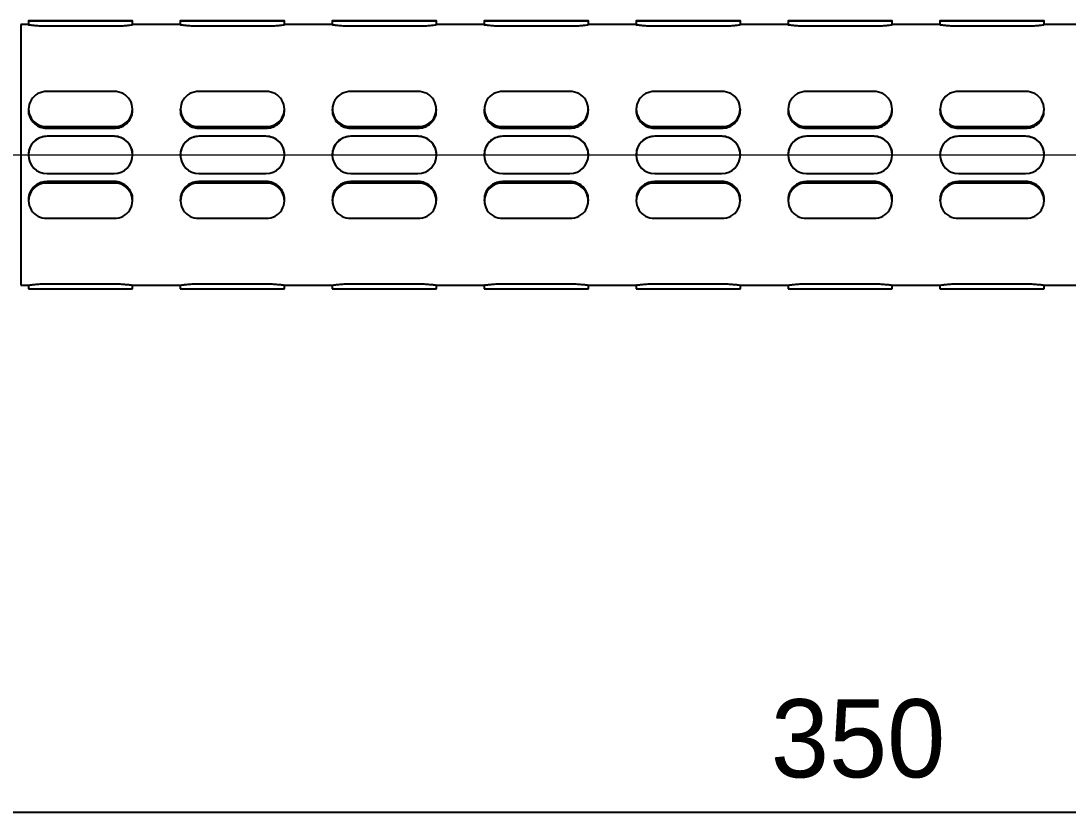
# Model space of a CAD drawing. Extents: x 41 to 1049, y 29 to 427.
# Drawn here: x 86.06 to 132.93, y 110.94 to 146.38 of the extents above; entities that cross this region are included whole.
import ezdxf

# ---------------------------------------------------------------- set-up
doc = ezdxf.new("R2010")
doc.units = 0
doc.header["$LTSCALE"] = 23.1
doc.header["$MEASUREMENT"] = 0
doc.linetypes.add('CENTERX2', pattern=[20.32, 12.7, -2.54, 2.54, -2.54])
doc.layers.get('0').update_dxf_attribs({"linetype": 'CONTINUOUS'})
doc.layers.add('10', color=7, linetype='CONTINUOUS')
doc.layers.add('中心线层', color=1, linetype='CENTERX2', lineweight=25)
doc.styles.add('SLDTEXTSTYLE0', font='')
doc.styles.get('SLDTEXTSTYLE0').set_extended_font_data('汉仪长仿宋体')

msp = doc.modelspace()

# ---------------------------------------------------------------- linework, layer by layer
at = {"color": 7, "linetype": 'Continuous', "lineweight": 25}
for p, q in [((86.39383, 146.37668), (86.39383, 146.20854)), ((90.22716, 146.37673), (87.22716, 146.37673)), ((87.22716, 146.37662), (90.22716, 146.37662)), ((91.0605, 146.20854), (91.0605, 146.37668)), ((93.19383, 146.37668), (93.19383, 146.20854)), ((97.02716, 146.37673), (94.02716, 146.37673)), ((94.02716, 146.37662), (97.02716, 146.37662)), ((97.8605, 146.20854), (97.8605, 146.37668)), ((99.99383, 146.37668), (99.99383, 146.20854)), ((103.82716, 146.37673), (100.82716, 146.37673)), ((100.82716, 146.37662), (103.82716, 146.37662)), ((104.6605, 146.20854), (104.6605, 146.37668)), ((106.79383, 146.37668), (106.79383, 146.20854)), ((110.62716, 146.37673), (107.62716, 146.37673)), ((107.62716, 146.37662), (110.62716, 146.37662)), ((111.4605, 146.20854), (111.4605, 146.37668)), ((113.59383, 146.37668), (113.59383, 146.20854)), ((117.42716, 146.37673), (114.42716, 146.37673)), ((114.42716, 146.37662), (117.42716, 146.37662)), ((118.2605, 146.20854), (118.2605, 146.37668)), ((120.39383, 146.37668), (120.39383, 146.20854)), ((124.22716, 146.37673), (121.22716, 146.37673)), ((121.22716, 146.37662), (124.22716, 146.37662)), ((125.0605, 146.20854), (125.0605, 146.37668)), ((127.19383, 146.37668), (127.19383, 146.20854)), ((131.02716, 146.37673), (128.02716, 146.37673)), ((128.02716, 146.37662), (131.02716, 146.37662)), ((131.8605, 146.20854), (131.8605, 146.37668)), ((86.40428, 146.21001), (86.0605, 146.21001)), ((86.0605, 146.21001), (86.0605, 134.54335)), ((87.22716, 146.15013), (90.22716, 146.15013)), ((93.20428, 146.21001), (91.05009, 146.21001)), ((94.02716, 146.15013), (97.02716, 146.15013)), ((100.00428, 146.21001), (97.85009, 146.21001)), ((100.82716, 146.15013), (103.82716, 146.15013)), ((106.80428, 146.21001), (104.65009, 146.21001)), ((107.62716, 146.15013), (110.62716, 146.15013)), ((113.60428, 146.21001), (111.45009, 146.21001)), ((114.42716, 146.15013), (117.42716, 146.15013)), ((120.40428, 146.21001), (118.25009, 146.21001)), ((121.22716, 146.15013), (124.22716, 146.15013)), ((127.20428, 146.21001), (125.05009, 146.21001)), ((128.02716, 146.15013), (131.02716, 146.15013)), ((134.00428, 146.21001), (131.85009, 146.21001)), ((90.22716, 143.21152), (87.22716, 143.21152)), ((97.02716, 143.21152), (94.02716, 143.21152)), ((103.82716, 143.21152), (100.82716, 143.21152)), ((110.62716, 143.21152), (107.62716, 143.21152)), ((117.42716, 143.21152), (114.42716, 143.21152)), ((124.22716, 143.21152), (121.22716, 143.21152)), ((131.02716, 143.21152), (128.02716, 143.21152)), ((86.39383, 142.42843), (86.39383, 142.37093)), ((91.0605, 142.37093), (91.0605, 142.42843)), ((93.19383, 142.42843), (93.19383, 142.37093)), ((97.8605, 142.37093), (97.8605, 142.42843)), ((99.99383, 142.42843), (99.99383, 142.37093)), ((104.6605, 142.37093), (104.6605, 142.42843)), ((106.79383, 142.42843), (106.79383, 142.37093)), ((111.4605, 142.37093), (111.4605, 142.42843)), ((113.59383, 142.42843), (113.59383, 142.37093)), ((118.2605, 142.37093), (118.2605, 142.42843)), ((120.39383, 142.42843), (120.39383, 142.37093)), ((125.0605, 142.37093), (125.0605, 142.42843)), ((127.19383, 142.42843), (127.19383, 142.37093)), ((131.8605, 142.37093), (131.8605, 142.42843)), ((87.22716, 141.64533), (90.22716, 141.64533)), ((87.22716, 141.56788), (90.22716, 141.56788)), ((94.02716, 141.64533), (97.02716, 141.64533)), ((94.02716, 141.56788), (97.02716, 141.56788)), ((100.82716, 141.64533), (103.82716, 141.64533)), ((100.82716, 141.56788), (103.82716, 141.56788)), ((107.62716, 141.64533), (110.62716, 141.64533)), ((107.62716, 141.56788), (110.62716, 141.56788)), ((114.42716, 141.64533), (117.42716, 141.64533)), ((114.42716, 141.56788), (117.42716, 141.56788)), ((121.22716, 141.64533), (124.22716, 141.64533)), ((121.22716, 141.56788), (124.22716, 141.56788)), ((128.02716, 141.64533), (131.02716, 141.64533)), ((128.02716, 141.56788), (131.02716, 141.56788)), ((90.22716, 141.20963), (87.22716, 141.20963)), ((90.22716, 141.20961), (87.22716, 141.20961)), ((97.02716, 141.20963), (94.02716, 141.20963)), ((97.02716, 141.20961), (94.02716, 141.20961)), ((103.82716, 141.20963), (100.82716, 141.20963)), ((103.82716, 141.20961), (100.82716, 141.20961)), ((110.62716, 141.20963), (107.62716, 141.20963)), ((110.62716, 141.20961), (107.62716, 141.20961)), ((117.42716, 141.20963), (114.42716, 141.20963)), ((117.42716, 141.20961), (114.42716, 141.20961)), ((124.22716, 141.20963), (121.22716, 141.20963)), ((124.22716, 141.20961), (121.22716, 141.20961)), ((131.02716, 141.20963), (128.02716, 141.20963)), ((131.02716, 141.20961), (128.02716, 141.20961)), ((86.39383, 140.37629), (86.39383, 140.37628)), ((91.0605, 140.37628), (91.0605, 140.37629)), ((93.19383, 140.37629), (93.19383, 140.37628)), ((97.8605, 140.37628), (97.8605, 140.37629)), ((99.99383, 140.37629), (99.99383, 140.37628)), ((104.6605, 140.37628), (104.6605, 140.37629)), ((106.79383, 140.37629), (106.79383, 140.37628)), ((111.4605, 140.37628), (111.4605, 140.37629)), ((113.59383, 140.37629), (113.59383, 140.37628)), ((118.2605, 140.37628), (118.2605, 140.37629)), ((120.39383, 140.37629), (120.39383, 140.37628)), ((125.0605, 140.37628), (125.0605, 140.37629)), ((127.19383, 140.37629), (127.19383, 140.37628)), ((131.8605, 140.37628), (131.8605, 140.37629)), ((87.22716, 139.54295), (90.22716, 139.54295)), ((94.02716, 139.54295), (97.02716, 139.54295)), ((100.82716, 139.54295), (103.82716, 139.54295)), ((107.62716, 139.54295), (110.62716, 139.54295)), ((114.42716, 139.54295), (117.42716, 139.54295)), ((121.22716, 139.54295), (124.22716, 139.54295)), ((128.02716, 139.54295), (131.02716, 139.54295)), ((90.22716, 139.18472), (87.22716, 139.18472)), ((90.22716, 139.10724), (87.22716, 139.10724)), ((97.02716, 139.18472), (94.02716, 139.18472)), ((97.02716, 139.10724), (94.02716, 139.10724)), ((103.82716, 139.18472), (100.82716, 139.18472)), ((103.82716, 139.10724), (100.82716, 139.10724)), ((110.62716, 139.18472), (107.62716, 139.18472)), ((110.62716, 139.10724), (107.62716, 139.10724)), ((117.42716, 139.18472), (114.42716, 139.18472)), ((117.42716, 139.10724), (114.42716, 139.10724)), ((124.22716, 139.18472), (121.22716, 139.18472)), ((124.22716, 139.10724), (121.22716, 139.10724)), ((131.02716, 139.18472), (128.02716, 139.18472)), ((131.02716, 139.10724), (128.02716, 139.10724)), ((86.39383, 138.3817), (86.39383, 138.32418)), ((91.0605, 138.32418), (91.0605, 138.3817)), ((93.19383, 138.3817), (93.19383, 138.32418)), ((97.8605, 138.32418), (97.8605, 138.3817)), ((99.99383, 138.3817), (99.99383, 138.32418)), ((104.6605, 138.32418), (104.6605, 138.3817)), ((106.79383, 138.3817), (106.79383, 138.32418)), ((111.4605, 138.32418), (111.4605, 138.3817)), ((113.59383, 138.3817), (113.59383, 138.32418)), ((118.2605, 138.32418), (118.2605, 138.3817)), ((120.39383, 138.3817), (120.39383, 138.32418)), ((125.0605, 138.32418), (125.0605, 138.3817)), ((127.19383, 138.3817), (127.19383, 138.32418)), ((131.8605, 138.32418), (131.8605, 138.3817)), ((87.22716, 137.54113), (90.22716, 137.54113)), ((94.02716, 137.54113), (97.02716, 137.54113)), ((100.82716, 137.54113), (103.82716, 137.54113)), ((107.62716, 137.54113), (110.62716, 137.54113)), ((114.42716, 137.54113), (117.42716, 137.54113)), ((121.22716, 137.54113), (124.22716, 137.54113)), ((128.02716, 137.54113), (131.02716, 137.54113)), ((86.0605, 134.54335), (86.40424, 134.54335)), ((86.39383, 134.54482), (86.39383, 134.37668)), ((87.22716, 134.60312), (90.22716, 134.60312)), ((91.05005, 134.54335), (93.20424, 134.54335)), ((91.0605, 134.37668), (91.0605, 134.54482)), ((93.19383, 134.54482), (93.19383, 134.37668)), ((94.02716, 134.60312), (97.02716, 134.60312)), ((97.85005, 134.54335), (100.00424, 134.54335)), ((97.8605, 134.37668), (97.8605, 134.54482)), ((99.99383, 134.54482), (99.99383, 134.37668)), ((100.82716, 134.60312), (103.82716, 134.60312)), ((104.65005, 134.54335), (106.80424, 134.54335)), ((104.6605, 134.37668), (104.6605, 134.54482)), ((106.79383, 134.54482), (106.79383, 134.37668)), ((107.62716, 134.60312), (110.62716, 134.60312)), ((111.45005, 134.54335), (113.60424, 134.54335)), ((111.4605, 134.37668), (111.4605, 134.54482)), ((113.59383, 134.54482), (113.59383, 134.37668)), ((114.42716, 134.60312), (117.42716, 134.60312)), ((118.25005, 134.54335), (120.40424, 134.54335)), ((118.2605, 134.37668), (118.2605, 134.54482)), ((120.39383, 134.54482), (120.39383, 134.37668)), ((121.22716, 134.60312), (124.22716, 134.60312)), ((125.05005, 134.54335), (127.20424, 134.54335)), ((125.0605, 134.37668), (125.0605, 134.54482)), ((127.19383, 134.54482), (127.19383, 134.37668)), ((128.02716, 134.60312), (131.02716, 134.60312)), ((131.85005, 134.54335), (134.00424, 134.54335)), ((131.8605, 134.37668), (131.8605, 134.54482)), ((87.22716, 134.37662), (90.22716, 134.37662)), ((94.02716, 134.37662), (97.02716, 134.37662)), ((100.82716, 134.37662), (103.82716, 134.37662)), ((107.62716, 134.37662), (110.62716, 134.37662)), ((114.42716, 134.37662), (117.42716, 134.37662)), ((121.22716, 134.37662), (124.22716, 134.37662)), ((128.02716, 134.37662), (131.02716, 134.37662))]:
    msp.add_line(p, q, dxfattribs=at)
at = {"color": 7, "linetype": 'Continuous', "lineweight": 25, "flags": 128}
for points in [[(87.22716, 146.37673), (86.90826, 146.37673), (86.63791, 146.37672), (86.45726, 146.3767), (86.39383, 146.37668), (86.45726, 146.37666), (86.63791, 146.37664), (86.90826, 146.37663), (87.22716, 146.37662)], [(90.22716, 146.37662), (90.54607, 146.37663), (90.81642, 146.37664), (90.99706, 146.37666), (91.0605, 146.37668), (90.99706, 146.3767), (90.81642, 146.37672), (90.54607, 146.37673), (90.22716, 146.37673)], [(94.02716, 146.37673), (93.70826, 146.37673), (93.43791, 146.37672), (93.25726, 146.3767), (93.19383, 146.37668), (93.25726, 146.37666), (93.43791, 146.37664), (93.70826, 146.37663), (94.02716, 146.37662)], [(97.02716, 146.37662), (97.34607, 146.37663), (97.61642, 146.37664), (97.79706, 146.37666), (97.8605, 146.37668), (97.79706, 146.3767), (97.61642, 146.37672), (97.34607, 146.37673), (97.02716, 146.37673)], [(100.82716, 146.37673), (100.50826, 146.37673), (100.23791, 146.37672), (100.05726, 146.3767), (99.99383, 146.37668), (100.05726, 146.37666), (100.23791, 146.37664), (100.50826, 146.37663), (100.82716, 146.37662)], [(103.82716, 146.37662), (104.14607, 146.37663), (104.41642, 146.37664), (104.59706, 146.37666), (104.6605, 146.37668), (104.59706, 146.3767), (104.41642, 146.37672), (104.14607, 146.37673), (103.82716, 146.37673)], [(107.62716, 146.37673), (107.30826, 146.37673), (107.03791, 146.37672), (106.85726, 146.3767), (106.79383, 146.37668), (106.85726, 146.37666), (107.03791, 146.37664), (107.30826, 146.37663), (107.62716, 146.37662)], [(110.62716, 146.37662), (110.94607, 146.37663), (111.21642, 146.37664), (111.39706, 146.37666), (111.4605, 146.37668), (111.39706, 146.3767), (111.21642, 146.37672), (110.94607, 146.37673), (110.62716, 146.37673)], [(114.42716, 146.37673), (114.10826, 146.37673), (113.83791, 146.37672), (113.65726, 146.3767), (113.59383, 146.37668), (113.65726, 146.37666), (113.83791, 146.37664), (114.10826, 146.37663), (114.42716, 146.37662)], [(117.42716, 146.37662), (117.74607, 146.37663), (118.01642, 146.37664), (118.19706, 146.37666), (118.2605, 146.37668), (118.19706, 146.3767), (118.01642, 146.37672), (117.74607, 146.37673), (117.42716, 146.37673)], [(121.22716, 146.37673), (120.90826, 146.37673), (120.63791, 146.37672), (120.45726, 146.3767), (120.39383, 146.37668), (120.45726, 146.37666), (120.63791, 146.37664), (120.90826, 146.37663), (121.22716, 146.37662)], [(124.22716, 146.37662), (124.54607, 146.37663), (124.81642, 146.37664), (124.99706, 146.37666), (125.0605, 146.37668), (124.99706, 146.3767), (124.81642, 146.37672), (124.54607, 146.37673), (124.22716, 146.37673)], [(128.02716, 146.37673), (127.70826, 146.37673), (127.43791, 146.37672), (127.25726, 146.3767), (127.19383, 146.37668), (127.25726, 146.37666), (127.43791, 146.37664), (127.70826, 146.37663), (128.02716, 146.37662)], [(131.02716, 146.37662), (131.34607, 146.37663), (131.61642, 146.37664), (131.79706, 146.37666), (131.8605, 146.37668), (131.79706, 146.3767), (131.61642, 146.37672), (131.34607, 146.37673), (131.02716, 146.37673)], [(86.39383, 134.37668), (86.45726, 134.37666), (86.63791, 134.37664), (86.90826, 134.37663), (87.22716, 134.37662)], [(90.22716, 134.37662), (90.54607, 134.37663), (90.81642, 134.37664), (90.99706, 134.37666), (91.0605, 134.37668)], [(93.19383, 134.37668), (93.25726, 134.37666), (93.43791, 134.37664), (93.70826, 134.37663), (94.02716, 134.37662)], [(97.02716, 134.37662), (97.34607, 134.37663), (97.61642, 134.37664), (97.79706, 134.37666), (97.8605, 134.37668)], [(99.99383, 134.37668), (100.05726, 134.37666), (100.23791, 134.37664), (100.50826, 134.37663), (100.82716, 134.37662)], [(103.82716, 134.37662), (104.14607, 134.37663), (104.41642, 134.37664), (104.59706, 134.37666), (104.6605, 134.37668)], [(106.79383, 134.37668), (106.85726, 134.37666), (107.03791, 134.37664), (107.30826, 134.37663), (107.62716, 134.37662)], [(110.62716, 134.37662), (110.94607, 134.37663), (111.21642, 134.37664), (111.39706, 134.37666), (111.4605, 134.37668)], [(113.59383, 134.37668), (113.65726, 134.37666), (113.83791, 134.37664), (114.10826, 134.37663), (114.42716, 134.37662)], [(117.42716, 134.37662), (117.74607, 134.37663), (118.01642, 134.37664), (118.19706, 134.37666), (118.2605, 134.37668)], [(120.39383, 134.37668), (120.45726, 134.37666), (120.63791, 134.37664), (120.90826, 134.37663), (121.22716, 134.37662)], [(124.22716, 134.37662), (124.54607, 134.37663), (124.81642, 134.37664), (124.99706, 134.37666), (125.0605, 134.37668)], [(127.19383, 134.37668), (127.25726, 134.37666), (127.43791, 134.37664), (127.70826, 134.37663), (128.02716, 134.37662)], [(131.02716, 134.37662), (131.34607, 134.37663), (131.61642, 134.37664), (131.79706, 134.37666), (131.8605, 134.37668)]]:
    msp.add_lwpolyline(points, dxfattribs=at)
at = {"color": 7, "linetype": 'Continuous', "lineweight": 25}
for centre, radius, start, end in [((87.18796, 142.42843), 0.78408, 87.133624, 272.866376), ((90.26637, 142.42843), 0.78408, 267.133624, 92.866376), ((93.98796, 142.42843), 0.78408, 87.133624, 272.866376), ((97.06637, 142.42843), 0.78408, 267.133624, 92.866376), ((100.78796, 142.42843), 0.78408, 87.133624, 272.866376), ((103.86637, 142.42843), 0.78408, 267.133624, 92.866376), ((107.58796, 142.42843), 0.78408, 87.133624, 272.866376), ((110.66637, 142.42843), 0.78408, 267.133624, 92.866376), ((114.38796, 142.42843), 0.78408, 87.133624, 272.866376), ((117.46637, 142.42843), 0.78408, 267.133624, 92.866376), ((121.18796, 142.42843), 0.78408, 87.133624, 272.866376), ((124.26637, 142.42843), 0.78408, 267.133624, 92.866376), ((127.98796, 142.42843), 0.78408, 87.133624, 272.866376), ((131.06637, 142.42843), 0.78408, 267.133624, 92.866376), ((87.22716, 140.37628), 0.83333, 90, 270), ((90.22716, 140.37628), 0.83333, 270, 90), ((94.02716, 140.37628), 0.83333, 90, 270), ((97.02716, 140.37628), 0.83333, 270, 90), ((100.82716, 140.37628), 0.83333, 90, 270), ((103.82716, 140.37628), 0.83333, 270, 90), ((107.62716, 140.37628), 0.83333, 90, 270), ((110.62716, 140.37628), 0.83333, 270, 90), ((114.42716, 140.37628), 0.83333, 90, 270), ((117.42716, 140.37628), 0.83333, 270, 90), ((121.22716, 140.37628), 0.83333, 90, 270), ((124.22716, 140.37628), 0.83333, 270, 90), ((128.02716, 140.37628), 0.83333, 90, 270), ((131.02716, 140.37628), 0.83333, 270, 90), ((87.18793, 138.32418), 0.78404, 87.131397, 272.868603), ((90.2664, 138.32418), 0.78404, 267.131397, 92.868603), ((93.98793, 138.32418), 0.78404, 87.131397, 272.868603), ((97.0664, 138.32418), 0.78404, 267.131397, 92.868603), ((100.78793, 138.32418), 0.78404, 87.131397, 272.868603), ((103.8664, 138.32418), 0.78404, 267.131397, 92.868603), ((107.58793, 138.32418), 0.78404, 87.131397, 272.868603), ((110.6664, 138.32418), 0.78404, 267.131397, 92.868603), ((114.38793, 138.32418), 0.78404, 87.131397, 272.868603), ((117.4664, 138.32418), 0.78404, 267.131397, 92.868603), ((121.18793, 138.32418), 0.78404, 87.131397, 272.868603), ((124.2664, 138.32418), 0.78404, 267.131397, 92.868603), ((127.98793, 138.32418), 0.78404, 87.131397, 272.868603), ((131.0664, 138.32418), 0.78404, 267.131397, 92.868603)]:
    msp.add_arc(centre, radius, start, end, dxfattribs=at)
for points, knots in [([(86.40428, 146.20853), (86.40136, 146.20894), (86.38974, 146.21058), (86.46511, 146.19981), (86.62282, 146.18059), (86.85519, 146.16025), (87.06959, 146.15093), (87.19518, 146.15029), (87.22716, 146.15013)], [0, 0, 0, 0, 0.07118835, 0.28348353, 0.49652926, 0.71146969, 0.92653065, 1, 1, 1, 1]), ([(90.22716, 146.15013), (90.32029, 146.15147), (90.50651, 146.15417), (90.7556, 146.17307), (90.9428, 146.19362), (91.05013, 146.2085), (91.0501, 146.20853), (91.05009, 146.20854)], [0, 0, 0, 0, 0.21328052, 0.42650806, 0.64110815, 0.85662381, 1, 1, 1, 1]), ([(93.20428, 146.20853), (93.20136, 146.20894), (93.18974, 146.21058), (93.26511, 146.19981), (93.42282, 146.18059), (93.65519, 146.16025), (93.86959, 146.15093), (93.99518, 146.15029), (94.02716, 146.15013)], [0, 0, 0, 0, 0.07118835, 0.28348353, 0.49652926, 0.71146969, 0.92653065, 1, 1, 1, 1]), ([(97.02716, 146.15013), (97.12029, 146.15147), (97.30651, 146.15417), (97.5556, 146.17307), (97.7428, 146.19362), (97.85013, 146.2085), (97.8501, 146.20853), (97.85009, 146.20854)], [0, 0, 0, 0, 0.21328052, 0.42650806, 0.64110815, 0.85662381, 1, 1, 1, 1]), ([(100.00428, 146.20853), (100.00136, 146.20894), (99.98974, 146.21058), (100.06511, 146.19981), (100.22282, 146.18059), (100.45519, 146.16025), (100.66959, 146.15093), (100.79518, 146.15029), (100.82716, 146.15013)], [0, 0, 0, 0, 0.07118835, 0.28348353, 0.49652926, 0.71146969, 0.92653065, 1, 1, 1, 1]), ([(103.82716, 146.15013), (103.92029, 146.15147), (104.10651, 146.15417), (104.3556, 146.17307), (104.5428, 146.19362), (104.65013, 146.2085), (104.6501, 146.20853), (104.65009, 146.20854)], [0, 0, 0, 0, 0.21328052, 0.42650806, 0.64110815, 0.85662381, 1, 1, 1, 1]), ([(106.80428, 146.20853), (106.80136, 146.20894), (106.78974, 146.21058), (106.86511, 146.19981), (107.02282, 146.18059), (107.25519, 146.16025), (107.46959, 146.15093), (107.59518, 146.15029), (107.62716, 146.15013)], [0, 0, 0, 0, 0.07118835, 0.28348353, 0.49652926, 0.71146969, 0.92653065, 1, 1, 1, 1]), ([(110.62716, 146.15013), (110.72029, 146.15147), (110.90651, 146.15417), (111.1556, 146.17307), (111.3428, 146.19362), (111.45013, 146.2085), (111.4501, 146.20853), (111.45009, 146.20854)], [0, 0, 0, 0, 0.21328052, 0.42650806, 0.64110815, 0.85662381, 1, 1, 1, 1]), ([(113.60428, 146.20853), (113.60136, 146.20894), (113.58974, 146.21058), (113.66511, 146.19981), (113.82282, 146.18059), (114.05519, 146.16025), (114.26959, 146.15093), (114.39518, 146.15029), (114.42716, 146.15013)], [0, 0, 0, 0, 0.07118835, 0.28348353, 0.49652926, 0.71146969, 0.92653065, 1, 1, 1, 1]), ([(117.42716, 146.15013), (117.52029, 146.15147), (117.70651, 146.15417), (117.9556, 146.17307), (118.1428, 146.19362), (118.25013, 146.2085), (118.2501, 146.20853), (118.25009, 146.20854)], [0, 0, 0, 0, 0.21328052, 0.42650806, 0.64110815, 0.85662381, 1, 1, 1, 1]), ([(120.40428, 146.20853), (120.40136, 146.20894), (120.38974, 146.21058), (120.46511, 146.19981), (120.62282, 146.18059), (120.85519, 146.16025), (121.06959, 146.15093), (121.19518, 146.15029), (121.22716, 146.15013)], [0, 0, 0, 0, 0.07118835, 0.28348353, 0.49652926, 0.71146969, 0.92653065, 1, 1, 1, 1]), ([(124.22716, 146.15013), (124.32029, 146.15147), (124.50651, 146.15417), (124.7556, 146.17307), (124.9428, 146.19362), (125.05013, 146.2085), (125.0501, 146.20853), (125.05009, 146.20854)], [0, 0, 0, 0, 0.21328052, 0.42650806, 0.64110815, 0.85662381, 1, 1, 1, 1]), ([(127.20428, 146.20853), (127.20136, 146.20894), (127.18974, 146.21058), (127.26511, 146.19981), (127.42282, 146.18059), (127.65519, 146.16025), (127.86959, 146.15093), (127.99518, 146.15029), (128.02716, 146.15013)], [0, 0, 0, 0, 0.07118835, 0.28348353, 0.49652926, 0.71146969, 0.92653065, 1, 1, 1, 1]), ([(131.02716, 146.15013), (131.12029, 146.15147), (131.30651, 146.15417), (131.5556, 146.17307), (131.7428, 146.19362), (131.85013, 146.2085), (131.8501, 146.20853), (131.85009, 146.20854)], [0, 0, 0, 0, 0.21328052, 0.42650806, 0.64110815, 0.85662381, 1, 1, 1, 1]), ([(86.40423, 142.37037), (86.40135, 142.3417), (86.38979, 142.22664), (86.46514, 142.02403), (86.62282, 141.79971), (86.85519, 141.63753), (87.06959, 141.5734), (87.19518, 141.569), (87.22716, 141.56788)], [0, 0, 0, 0, 0.07049632, 0.28294968, 0.49615414, 0.71125472, 0.92647591, 1, 1, 1, 1]), ([(90.22716, 141.56788), (90.32029, 141.57691), (90.50651, 141.59496), (90.7556, 141.73486), (90.9428, 141.93918), (91.05015, 142.16463), (91.05012, 142.31241), (91.0501, 142.37149)], [0, 0, 0, 0, 0.21324843, 0.42644388, 0.64101168, 0.85649491, 1, 1, 1, 1]), ([(93.20423, 142.37037), (93.20135, 142.3417), (93.18979, 142.22664), (93.26514, 142.02403), (93.42282, 141.79971), (93.65519, 141.63753), (93.86959, 141.5734), (93.99518, 141.569), (94.02716, 141.56788)], [0, 0, 0, 0, 0.07049632, 0.28294968, 0.49615414, 0.71125472, 0.92647591, 1, 1, 1, 1]), ([(97.02716, 141.56788), (97.12029, 141.57691), (97.30651, 141.59496), (97.5556, 141.73486), (97.7428, 141.93918), (97.85015, 142.16463), (97.85012, 142.31241), (97.8501, 142.37149)], [0, 0, 0, 0, 0.21324843, 0.42644388, 0.64101168, 0.85649491, 1, 1, 1, 1]), ([(100.00423, 142.37037), (100.00135, 142.3417), (99.98979, 142.22664), (100.06514, 142.02403), (100.22282, 141.79971), (100.45519, 141.63753), (100.66959, 141.5734), (100.79518, 141.569), (100.82716, 141.56788)], [0, 0, 0, 0, 0.07049632, 0.28294968, 0.49615414, 0.71125472, 0.92647591, 1, 1, 1, 1]), ([(103.82716, 141.56788), (103.92029, 141.57691), (104.10651, 141.59496), (104.3556, 141.73486), (104.5428, 141.93918), (104.65015, 142.16463), (104.65012, 142.31241), (104.6501, 142.37149)], [0, 0, 0, 0, 0.21324843, 0.42644388, 0.64101168, 0.85649491, 1, 1, 1, 1]), ([(106.80423, 142.37037), (106.80135, 142.3417), (106.78979, 142.22664), (106.86514, 142.02403), (107.02282, 141.79971), (107.25519, 141.63753), (107.46959, 141.5734), (107.59518, 141.569), (107.62716, 141.56788)], [0, 0, 0, 0, 0.07049632, 0.28294968, 0.49615414, 0.71125472, 0.92647591, 1, 1, 1, 1]), ([(110.62716, 141.56788), (110.72029, 141.57691), (110.90651, 141.59496), (111.1556, 141.73486), (111.3428, 141.93918), (111.45015, 142.16463), (111.45012, 142.31241), (111.4501, 142.37149)], [0, 0, 0, 0, 0.21324843, 0.42644388, 0.64101168, 0.85649491, 1, 1, 1, 1]), ([(113.60423, 142.37037), (113.60135, 142.3417), (113.58979, 142.22664), (113.66514, 142.02403), (113.82282, 141.79971), (114.05519, 141.63753), (114.26959, 141.5734), (114.39518, 141.569), (114.42716, 141.56788)], [0, 0, 0, 0, 0.07049632, 0.28294968, 0.49615414, 0.71125472, 0.92647591, 1, 1, 1, 1]), ([(117.42716, 141.56788), (117.52029, 141.57691), (117.70651, 141.59496), (117.9556, 141.73486), (118.1428, 141.93918), (118.25015, 142.16463), (118.25012, 142.31241), (118.2501, 142.37149)], [0, 0, 0, 0, 0.21324843, 0.42644388, 0.64101168, 0.85649491, 1, 1, 1, 1]), ([(120.40423, 142.37037), (120.40135, 142.3417), (120.38979, 142.22664), (120.46514, 142.02403), (120.62282, 141.79971), (120.85519, 141.63753), (121.06959, 141.5734), (121.19518, 141.569), (121.22716, 141.56788)], [0, 0, 0, 0, 0.07049632, 0.28294968, 0.49615414, 0.71125472, 0.92647591, 1, 1, 1, 1]), ([(124.22716, 141.56788), (124.32029, 141.57691), (124.50651, 141.59496), (124.7556, 141.73486), (124.9428, 141.93918), (125.05015, 142.16463), (125.05012, 142.31241), (125.0501, 142.37149)], [0, 0, 0, 0, 0.21324843, 0.42644388, 0.64101168, 0.85649491, 1, 1, 1, 1]), ([(127.20423, 142.37037), (127.20135, 142.3417), (127.18979, 142.22664), (127.26514, 142.02403), (127.42282, 141.79971), (127.65519, 141.63753), (127.86959, 141.5734), (127.99518, 141.569), (128.02716, 141.56788)], [0, 0, 0, 0, 0.07049632, 0.28294968, 0.49615414, 0.71125472, 0.92647591, 1, 1, 1, 1]), ([(131.02716, 141.56788), (131.12029, 141.57691), (131.30651, 141.59496), (131.5556, 141.73486), (131.7428, 141.93918), (131.85015, 142.16463), (131.85012, 142.31241), (131.8501, 142.37149)], [0, 0, 0, 0, 0.21324843, 0.42644388, 0.64101168, 0.85649491, 1, 1, 1, 1]), ([(87.22716, 141.20963), (87.13404, 141.20051), (86.94782, 141.18228), (86.69873, 141.04028), (86.51153, 140.83033), (86.40418, 140.59581), (86.40421, 140.43856), (86.40423, 140.3757)], [0, 0, 0, 0, 0.21324843, 0.42644388, 0.64101168, 0.85649491, 1, 1, 1, 1]), ([(91.0501, 140.37689), (91.05298, 140.40754), (91.06454, 140.53058), (90.98919, 140.74228), (90.83151, 140.974), (90.59914, 141.13919), (90.38474, 141.20405), (90.25914, 141.2085), (90.22716, 141.20963)], [0, 0, 0, 0, 0.07049632, 0.28294968, 0.49615414, 0.71125472, 0.92647591, 1, 1, 1, 1]), ([(94.02716, 141.20963), (93.93404, 141.20051), (93.74782, 141.18228), (93.49873, 141.04028), (93.31153, 140.83033), (93.20418, 140.59581), (93.20421, 140.43856), (93.20423, 140.3757)], [0, 0, 0, 0, 0.21324843, 0.42644388, 0.64101168, 0.85649491, 1, 1, 1, 1]), ([(97.8501, 140.37689), (97.85298, 140.40754), (97.86454, 140.53058), (97.78919, 140.74228), (97.63151, 140.974), (97.39914, 141.13919), (97.18474, 141.20405), (97.05914, 141.2085), (97.02716, 141.20963)], [0, 0, 0, 0, 0.07049632, 0.28294968, 0.49615414, 0.71125472, 0.92647591, 1, 1, 1, 1]), ([(100.82716, 141.20963), (100.73404, 141.20051), (100.54782, 141.18228), (100.29873, 141.04028), (100.11153, 140.83033), (100.00418, 140.59581), (100.00421, 140.43856), (100.00423, 140.3757)], [0, 0, 0, 0, 0.21324843, 0.42644388, 0.64101168, 0.85649491, 1, 1, 1, 1]), ([(104.6501, 140.37689), (104.65298, 140.40754), (104.66454, 140.53058), (104.58919, 140.74228), (104.43151, 140.974), (104.19914, 141.13919), (103.98474, 141.20405), (103.85914, 141.2085), (103.82716, 141.20963)], [0, 0, 0, 0, 0.07049632, 0.28294968, 0.49615414, 0.71125472, 0.92647591, 1, 1, 1, 1]), ([(107.62716, 141.20963), (107.53404, 141.20051), (107.34782, 141.18228), (107.09873, 141.04028), (106.91153, 140.83033), (106.80418, 140.59581), (106.80421, 140.43856), (106.80423, 140.3757)], [0, 0, 0, 0, 0.21324843, 0.42644388, 0.64101168, 0.85649491, 1, 1, 1, 1]), ([(111.4501, 140.37689), (111.45298, 140.40754), (111.46454, 140.53058), (111.38919, 140.74228), (111.23151, 140.974), (110.99914, 141.13919), (110.78474, 141.20405), (110.65914, 141.2085), (110.62716, 141.20963)], [0, 0, 0, 0, 0.07049632, 0.28294968, 0.49615414, 0.71125472, 0.92647591, 1, 1, 1, 1]), ([(114.42716, 141.20963), (114.33404, 141.20051), (114.14782, 141.18228), (113.89873, 141.04028), (113.71153, 140.83033), (113.60418, 140.59581), (113.60421, 140.43856), (113.60423, 140.3757)], [0, 0, 0, 0, 0.21324843, 0.42644388, 0.64101168, 0.85649491, 1, 1, 1, 1]), ([(118.2501, 140.37689), (118.25298, 140.40754), (118.26454, 140.53058), (118.18919, 140.74228), (118.03151, 140.974), (117.79914, 141.13919), (117.58474, 141.20405), (117.45914, 141.2085), (117.42716, 141.20963)], [0, 0, 0, 0, 0.07049632, 0.28294968, 0.49615414, 0.71125472, 0.92647591, 1, 1, 1, 1]), ([(121.22716, 141.20963), (121.13404, 141.20051), (120.94782, 141.18228), (120.69873, 141.04028), (120.51153, 140.83033), (120.40418, 140.59581), (120.40421, 140.43856), (120.40423, 140.3757)], [0, 0, 0, 0, 0.21324843, 0.42644388, 0.64101168, 0.85649491, 1, 1, 1, 1]), ([(125.0501, 140.37689), (125.05298, 140.40754), (125.06454, 140.53058), (124.98919, 140.74228), (124.83151, 140.974), (124.59914, 141.13919), (124.38474, 141.20405), (124.25914, 141.2085), (124.22716, 141.20963)], [0, 0, 0, 0, 0.07049632, 0.28294968, 0.49615414, 0.71125472, 0.92647591, 1, 1, 1, 1]), ([(128.02716, 141.20963), (127.93404, 141.20051), (127.74782, 141.18228), (127.49873, 141.04028), (127.31153, 140.83033), (127.20418, 140.59581), (127.20421, 140.43856), (127.20423, 140.3757)], [0, 0, 0, 0, 0.21324843, 0.42644388, 0.64101168, 0.85649491, 1, 1, 1, 1]), ([(131.8501, 140.37689), (131.85298, 140.40754), (131.86454, 140.53058), (131.78919, 140.74228), (131.63151, 140.974), (131.39914, 141.13919), (131.18474, 141.20405), (131.05914, 141.2085), (131.02716, 141.20963)], [0, 0, 0, 0, 0.07049632, 0.28294968, 0.49615414, 0.71125472, 0.92647591, 1, 1, 1, 1]), ([(87.22716, 139.18472), (87.13404, 139.17569), (86.94782, 139.15764), (86.69873, 139.01775), (86.51153, 138.81344), (86.40418, 138.58799), (86.40421, 138.44021), (86.40423, 138.38114)], [0, 0, 0, 0, 0.21324843, 0.42644388, 0.64101168, 0.85649491, 1, 1, 1, 1]), ([(91.0501, 138.38226), (91.05298, 138.41093), (91.06454, 138.52599), (90.98919, 138.72858), (90.83151, 138.9529), (90.59914, 139.11507), (90.38474, 139.1792), (90.25914, 139.1836), (90.22716, 139.18472)], [0, 0, 0, 0, 0.07049632, 0.28294968, 0.49615414, 0.71125472, 0.92647591, 1, 1, 1, 1]), ([(94.02716, 139.18472), (93.93404, 139.17569), (93.74782, 139.15764), (93.49873, 139.01775), (93.31153, 138.81344), (93.20418, 138.58799), (93.20421, 138.44021), (93.20423, 138.38114)], [0, 0, 0, 0, 0.21324843, 0.42644388, 0.64101168, 0.85649491, 1, 1, 1, 1]), ([(97.8501, 138.38226), (97.85298, 138.41093), (97.86454, 138.52599), (97.78919, 138.72858), (97.63151, 138.9529), (97.39914, 139.11507), (97.18474, 139.1792), (97.05914, 139.1836), (97.02716, 139.18472)], [0, 0, 0, 0, 0.07049632, 0.28294968, 0.49615414, 0.71125472, 0.92647591, 1, 1, 1, 1]), ([(100.82716, 139.18472), (100.73404, 139.17569), (100.54782, 139.15764), (100.29873, 139.01775), (100.11153, 138.81344), (100.00418, 138.58799), (100.00421, 138.44021), (100.00423, 138.38114)], [0, 0, 0, 0, 0.21324843, 0.42644388, 0.64101168, 0.85649491, 1, 1, 1, 1]), ([(104.6501, 138.38226), (104.65298, 138.41093), (104.66454, 138.52599), (104.58919, 138.72858), (104.43151, 138.9529), (104.19914, 139.11507), (103.98474, 139.1792), (103.85914, 139.1836), (103.82716, 139.18472)], [0, 0, 0, 0, 0.07049632, 0.28294968, 0.49615414, 0.71125472, 0.92647591, 1, 1, 1, 1]), ([(107.62716, 139.18472), (107.53404, 139.17569), (107.34782, 139.15764), (107.09873, 139.01775), (106.91153, 138.81344), (106.80418, 138.58799), (106.80421, 138.44021), (106.80423, 138.38114)], [0, 0, 0, 0, 0.21324843, 0.42644388, 0.64101168, 0.85649491, 1, 1, 1, 1]), ([(111.4501, 138.38226), (111.45298, 138.41093), (111.46454, 138.52599), (111.38919, 138.72858), (111.23151, 138.9529), (110.99914, 139.11507), (110.78474, 139.1792), (110.65914, 139.1836), (110.62716, 139.18472)], [0, 0, 0, 0, 0.07049632, 0.28294968, 0.49615414, 0.71125472, 0.92647591, 1, 1, 1, 1]), ([(114.42716, 139.18472), (114.33404, 139.17569), (114.14782, 139.15764), (113.89873, 139.01775), (113.71153, 138.81344), (113.60418, 138.58799), (113.60421, 138.44021), (113.60423, 138.38114)], [0, 0, 0, 0, 0.21324843, 0.42644388, 0.64101168, 0.85649491, 1, 1, 1, 1]), ([(118.2501, 138.38226), (118.25298, 138.41093), (118.26454, 138.52599), (118.18919, 138.72858), (118.03151, 138.9529), (117.79914, 139.11507), (117.58474, 139.1792), (117.45914, 139.1836), (117.42716, 139.18472)], [0, 0, 0, 0, 0.07049632, 0.28294968, 0.49615414, 0.71125472, 0.92647591, 1, 1, 1, 1]), ([(121.22716, 139.18472), (121.13404, 139.17569), (120.94782, 139.15764), (120.69873, 139.01775), (120.51153, 138.81344), (120.40418, 138.58799), (120.40421, 138.44021), (120.40423, 138.38114)], [0, 0, 0, 0, 0.21324843, 0.42644388, 0.64101168, 0.85649491, 1, 1, 1, 1]), ([(125.0501, 138.38226), (125.05298, 138.41093), (125.06454, 138.52599), (124.98919, 138.72858), (124.83151, 138.9529), (124.59914, 139.11507), (124.38474, 139.1792), (124.25914, 139.1836), (124.22716, 139.18472)], [0, 0, 0, 0, 0.07049632, 0.28294968, 0.49615414, 0.71125472, 0.92647591, 1, 1, 1, 1]), ([(128.02716, 139.18472), (127.93404, 139.17569), (127.74782, 139.15764), (127.49873, 139.01775), (127.31153, 138.81344), (127.20418, 138.58799), (127.20421, 138.44021), (127.20423, 138.38114)], [0, 0, 0, 0, 0.21324843, 0.42644388, 0.64101168, 0.85649491, 1, 1, 1, 1]), ([(131.8501, 138.38226), (131.85298, 138.41093), (131.86454, 138.52599), (131.78919, 138.72858), (131.63151, 138.9529), (131.39914, 139.11507), (131.18474, 139.1792), (131.05914, 139.1836), (131.02716, 139.18472)], [0, 0, 0, 0, 0.07049632, 0.28294968, 0.49615414, 0.71125472, 0.92647591, 1, 1, 1, 1]), ([(86.40424, 134.54482), (86.40135, 134.54441), (86.38978, 134.54276), (86.46513, 134.5535), (86.62282, 134.57269), (86.85519, 134.59301), (87.06959, 134.60232), (87.19518, 134.60296), (87.22716, 134.60312)], [0, 0, 0, 0, 0.07063616, 0.28305756, 0.49622995, 0.71129816, 0.92648697, 1, 1, 1, 1]), ([(90.22716, 134.60312), (90.32029, 134.60177), (90.50651, 134.59908), (90.75561, 134.5802), (90.94279, 134.55968), (91.05006, 134.54484), (91.05005, 134.54483), (91.05005, 134.54482)], [0, 0, 0, 0, 0.21340743, 0.42676185, 0.64148965, 0.85713354, 1, 1, 1, 1]), ([(93.20424, 134.54482), (93.20135, 134.54441), (93.18978, 134.54276), (93.26513, 134.5535), (93.42282, 134.57269), (93.65519, 134.59301), (93.86959, 134.60232), (93.99518, 134.60296), (94.02716, 134.60312)], [0, 0, 0, 0, 0.07063616, 0.28305756, 0.49622995, 0.71129816, 0.92648697, 1, 1, 1, 1]), ([(97.02716, 134.60312), (97.12029, 134.60177), (97.30651, 134.59908), (97.55561, 134.5802), (97.74279, 134.55968), (97.85006, 134.54484), (97.85005, 134.54483), (97.85005, 134.54482)], [0, 0, 0, 0, 0.21340743, 0.42676185, 0.64148965, 0.85713354, 1, 1, 1, 1]), ([(100.00424, 134.54482), (100.00135, 134.54441), (99.98978, 134.54276), (100.06513, 134.5535), (100.22282, 134.57269), (100.45519, 134.59301), (100.66959, 134.60232), (100.79518, 134.60296), (100.82716, 134.60312)], [0, 0, 0, 0, 0.07063616, 0.28305756, 0.49622995, 0.71129816, 0.92648697, 1, 1, 1, 1]), ([(103.82716, 134.60312), (103.92029, 134.60177), (104.10651, 134.59908), (104.35561, 134.5802), (104.54279, 134.55968), (104.65006, 134.54484), (104.65005, 134.54483), (104.65005, 134.54482)], [0, 0, 0, 0, 0.21340743, 0.42676185, 0.64148965, 0.85713354, 1, 1, 1, 1]), ([(106.80424, 134.54482), (106.80135, 134.54441), (106.78978, 134.54276), (106.86513, 134.5535), (107.02282, 134.57269), (107.25519, 134.59301), (107.46959, 134.60232), (107.59518, 134.60296), (107.62716, 134.60312)], [0, 0, 0, 0, 0.07063616, 0.28305756, 0.49622995, 0.71129816, 0.92648697, 1, 1, 1, 1]), ([(110.62716, 134.60312), (110.72029, 134.60177), (110.90651, 134.59908), (111.15561, 134.5802), (111.34279, 134.55968), (111.45006, 134.54484), (111.45005, 134.54483), (111.45005, 134.54482)], [0, 0, 0, 0, 0.21340743, 0.42676185, 0.64148965, 0.85713354, 1, 1, 1, 1]), ([(113.60424, 134.54482), (113.60135, 134.54441), (113.58978, 134.54276), (113.66513, 134.5535), (113.82282, 134.57269), (114.05519, 134.59301), (114.26959, 134.60232), (114.39518, 134.60296), (114.42716, 134.60312)], [0, 0, 0, 0, 0.07063616, 0.28305756, 0.49622995, 0.71129816, 0.92648697, 1, 1, 1, 1]), ([(117.42716, 134.60312), (117.52029, 134.60177), (117.70651, 134.59908), (117.95561, 134.5802), (118.14279, 134.55968), (118.25006, 134.54484), (118.25005, 134.54483), (118.25005, 134.54482)], [0, 0, 0, 0, 0.21340743, 0.42676185, 0.64148965, 0.85713354, 1, 1, 1, 1]), ([(120.40424, 134.54482), (120.40135, 134.54441), (120.38978, 134.54276), (120.46513, 134.5535), (120.62282, 134.57269), (120.85519, 134.59301), (121.06959, 134.60232), (121.19518, 134.60296), (121.22716, 134.60312)], [0, 0, 0, 0, 0.07063616, 0.28305756, 0.49622995, 0.71129816, 0.92648697, 1, 1, 1, 1]), ([(124.22716, 134.60312), (124.32029, 134.60177), (124.50651, 134.59908), (124.75561, 134.5802), (124.94279, 134.55968), (125.05006, 134.54484), (125.05005, 134.54483), (125.05005, 134.54482)], [0, 0, 0, 0, 0.21340743, 0.42676185, 0.64148965, 0.85713354, 1, 1, 1, 1]), ([(127.20424, 134.54482), (127.20135, 134.54441), (127.18978, 134.54276), (127.26513, 134.5535), (127.42282, 134.57269), (127.65519, 134.59301), (127.86959, 134.60232), (127.99518, 134.60296), (128.02716, 134.60312)], [0, 0, 0, 0, 0.07063616, 0.28305756, 0.49622995, 0.71129816, 0.92648697, 1, 1, 1, 1]), ([(131.02716, 134.60312), (131.12029, 134.60177), (131.30651, 134.59908), (131.55561, 134.5802), (131.74279, 134.55968), (131.85006, 134.54484), (131.85005, 134.54483), (131.85005, 134.54482)], [0, 0, 0, 0, 0.21340743, 0.42676185, 0.64148965, 0.85713354, 1, 1, 1, 1])]:
    msp.add_open_spline(points, degree=3, knots=knots, dxfattribs=at)
at = {"layer": '10'}
msp.add_line((70.80716, 110.94499), (181.31383, 110.94499), dxfattribs=at)
at = {"layer": '中心线层', "linetype": 'CENTERX2', "lineweight": 18}
msp.add_line((74.99593, 140.37668), (164.82037, 140.37668), dxfattribs=at)

# ---------------------------------------------------------------- texts
at = {"layer": '10', "insert": (123.52767, 115.99932), "char_height": 3.5, "attachment_point": 2, "style": 'SLDTEXTSTYLE0'}
msp.add_mtext('\\A1;350', dxfattribs=at)

doc.saveas('drawing.dxf')
